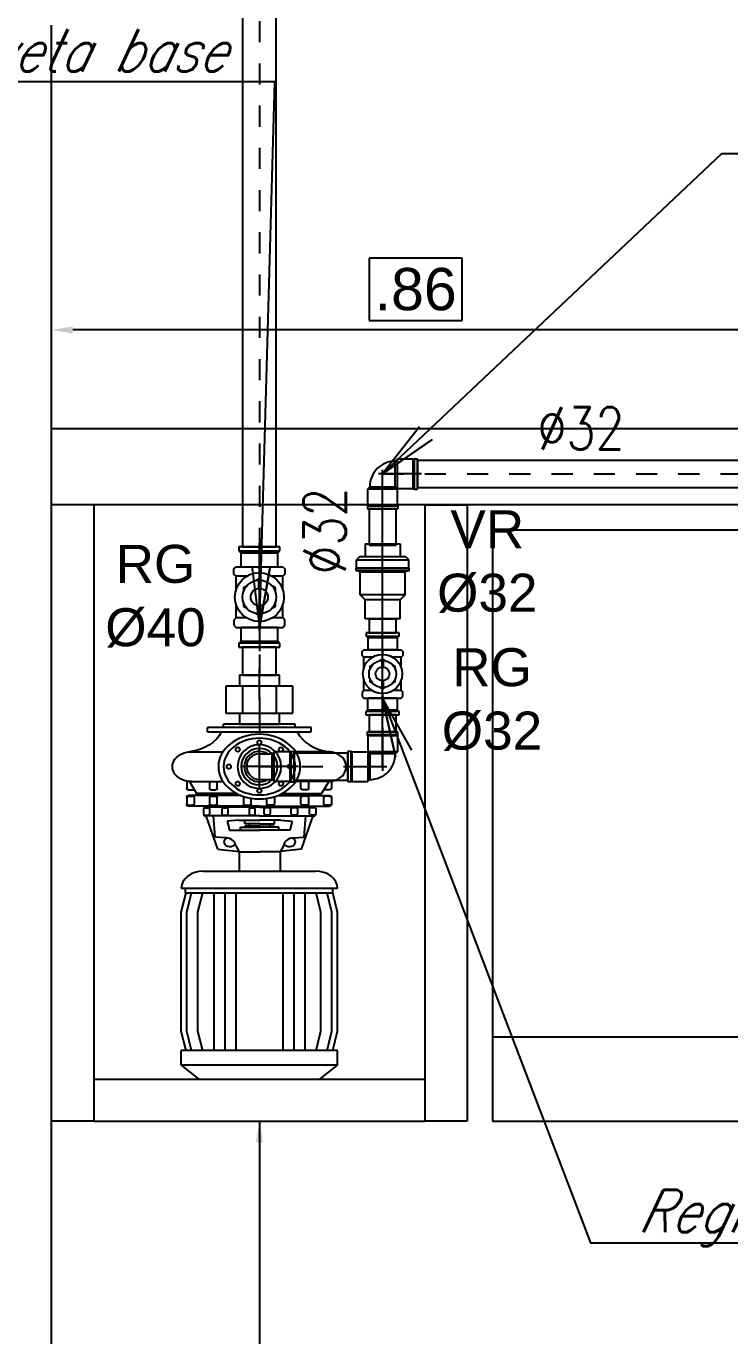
# Model space of a CAD drawing. Extents: x 41.9 to 126, y -21.3 to 38.1.
# Drawn here: x 46.64 to 49.97, y 17.85 to 24.05 of the extents above; entities that cross this region are included whole.
import ezdxf
from ezdxf.enums import TextEntityAlignment as Align

# ---------------------------------------------------------------- set-up
doc = ezdxf.new("R2010")
doc.units = 0
for name, pattern in [('(_DASHED_)', [0.3, 0.2, -0.1]), ('AGUA_FRIA', [1000, 1000, 0]), ('DASHDOT2', [0.5, 0.25, -0.125, 0, -0.125])]:
    doc.linetypes.add(name, pattern=pattern)
doc.layers.get('0').update_dxf_attribs({"linetype": 'CONTINUOUS'})
doc.layers.get('Defpoints').update_dxf_attribs({"linetype": 'CONTINUOUS'})
for name, color, linetype in [('17613-SIS-B-COB$0$Simbolos_int', 1, 'CONTINUOUS'), ('AIO_ARQUITETURA', 8, 'CONTINUOUS'), ('CONEXAO-PVC_SOLDAVEL_MARROM', 162, 'CONTINUOUS'), ('CONEXAO-REGISTROS_E_VÁLVULAS', 162, 'CONTINUOUS'), ('HID_TEXTO', 7, 'CONTINUOUS'), ('IND_DIAMETRO', 7, 'CONTINUOUS'), ('IND_FLUXO', 3, 'CONTINUOUS'), ('IND_LEGENDA_DESC_LIN', 1, 'CONTINUOUS'), ('IND_LEGENDA_DESC_TXT', 7, 'CONTINUOUS'), ('LINHA_CENTRAL', 5, 'CONTINUOUS'), ('LINHA_EIXO', 8, 'DASHDOT2'), ('LISTAGEM_TEXTO', 7, 'CONTINUOUS'), ('TRACADO_INTERNO_CNX', 7, 'CONTINUOUS'), ('TUBO-PVC_SOLDAVEL_MARROM', 162, 'CONTINUOUS'), ('US_dimension', 7, 'CONTINUOUS')]:
    doc.layers.add(name, color=color, linetype=linetype)
doc.styles.add('ARIAL', font='arial.ttf')
doc.styles.add('romans', font='romans.shx')
doc.dimstyles.new('1_25 A.F', dxfattribs={"dimscale": 0, "dimtxt": 0.2, "dimasz": 0.1, "dimexe": 0.05, "dimexo": 0.05, "dimgap": -0.045, "dimtad": 1, "dimlfac": 0.25, "dimzin": 5, "dimdsep": 46, "dimtxsty": 'ARIAL', "dimcen": 0, "dimclrd": 256, "dimclre": 256, "dimclrt": 256, "dimadec": 0, "dimazin": 0, "dimtfac": 1, "dimtmove": 2, "dimatfit": 3, "dimfxl": 0.08, "dimtolj": 1, "dimtzin": 1, "dimlwd": -1, "dimlwe": -1, "dimarcsym": 0})

# ---------------------------------------------------------------- blocks, each defined once
blk = doc.blocks.new('Planta Baixa - R00')
at = {"layer": 'AIO_ARQUITETURA'}
for p, q in [((0.15, 0.15), (0.15, 8.41)), ((4.57, 7.9324), (0.15, 7.9324)), ((4.57, 7.8424), (0.15, 7.8424)), ((0.2, 7.8424), (0.2, 7.1124)), ((0.5916, 7.8424), (0.5916, 7.1124)), ((0.5916, 7.8424), (0.6416, 7.8424)), ((0.6416, 7.8424), (0.6416, 7.1124)), ((0.6416, 7.8424), (0.6416, 7.1124)), ((0.6716, 7.8124), (0.6716, 7.1124)), ((1.3516, 7.8124), (0.6716, 7.8124)), ((0.6716, 7.2124), (1.3516, 7.2124)), ((0.2, 7.1624), (0.5916, 7.1624)), ((0.2, 7.1124), (0.15, 7.1124)), ((0.2, 7.1124), (0.5916, 7.1124)), ((0.6416, 7.1124), (0.5916, 7.1124)), ((0.6716, 7.1124), (1.3516, 7.1124))]:
    blk.add_line(p, q, dxfattribs=at)
blk = doc.blocks.new('17613-SIS-B-COB$0$A$C34EF2FBE')
at = {"layer": 'AIO_ARQUITETURA'}
for p, q in [((-0.0275, 0.1254), (-0.0275, 0.067)), ((0.0267, 0.134), (0.0402, 0.134)), ((0.0275, 0.129), (0.0498, 0.1158)), ((0.0275, 0.1254), (0.0275, 0.067)), ((0.0428, 0.1307), (0.0428, 0.1199)), ((0.0533, 0.034), (0.0533, 0.1307)), ((0.0544, 0.1307), (0.0544, 0.1232)), ((0.0558, 0.134), (0.0704, 0.134)), ((0.0714, 0.1307), (0.0714, 0.1232)), ((0.073, 0), (0.073, 0.1307)), ((0.2249, -0.1441), (0.2249, 0.1441)), ((0.233, 0.1362), (0.2249, 0.1362)), ((0.2688, 0.1441), (0.233, 0.1352)), ((0.233, 0.1362), (0.233, -0.1352)), ((0.2688, 0.1339), (0.233, 0.125)), ((0.4881, 0.1441), (0.2688, 0.1441)), ((0.4881, 0.1339), (0.2688, 0.1339)), ((0.5238, 0.1352), (0.4881, 0.1441)), ((0.5238, 0.125), (0.4881, 0.1339)), ((0.5238, -0.1441), (0.5238, 0.1441)), ((0.5506, 0.1441), (0.5238, 0.1441)), ((0.5506, 0.1441), (0.5765, 0.1114)), ((0.5506, -0.1441), (0.5506, 0.1441)), ((0.0498, 0.0416), (0.0498, 0.1158)), ((0.0688, 0.1199), (0.057, 0.1199)), ((0.0748, -0.0011), (0.0748, 0.1002)), ((0.0758, 0.1002), (0.0758, 0.0941)), ((0.0769, 0.1028), (0.0886, 0.1028)), ((0.0893, 0.1002), (0.0893, 0.0941)), ((0.0907, -0.0011), (0.0907, 0.1002)), ((0.152, 0.0763), (0.0907, 0.0983)), ((0.1926, 0.1032), (0.1926, -0.1032)), ((0.2688, 0.1134), (0.233, 0.1045)), ((0.4881, 0.1134), (0.2688, 0.1134)), ((0.5238, 0.1045), (0.4881, 0.1134)), ((0.5765, 0.1114), (0.5765, -0.1114)), ((-0.0724, -0.0956), (-0.0724, 0.0956)), ((-0.0642, 0.0956), (-0.0724, 0.0956)), ((-0.0642, 0.0956), (-0.0642, -0.0956)), ((0.0402, 0.0778), (0.0275, 0.0778)), ((0.0285, 0.0919), (0.0402, 0.0919)), ((0.0428, 0.0886), (0.0428, 0.081)), ((0.0544, 0.0886), (0.0544, 0.081)), ((0.0688, 0.0778), (0.0561, 0.0778)), ((0.057, 0.0919), (0.0688, 0.0919)), ((0.0714, 0.0886), (0.0714, 0.081)), ((0.0873, 0.0915), (0.0779, 0.0915)), ((0.1299, 0.0814), (0.0907, 0.0846)), ((0.1314, 0.0613), (0.1299, 0.0814)), ((0.152, 0.0763), (0.1564, 0.0374)), ((0.233, 0.084), (0.5238, 0.084)), ((-0.0781, -0.0663), (-0.0781, 0.0663)), ((-0.0724, 0.0663), (-0.0781, 0.0663)), ((0.0758, 0.0664), (0.0758, 0.0604)), ((0.0873, 0.0578), (0.0771, 0.0578)), ((0.0779, 0.0691), (0.0873, 0.0691)), ((0.0893, 0.0664), (0.0893, 0.0604)), ((0.0985, 0.0385), (0.1007, 0.0592)), ((0.1007, 0.0592), (0.1173, 0.0549)), ((0.1173, 0.0549), (0.1173, -0.0011)), ((0.233, 0.0636), (0.5238, 0.0636)), ((0.057, 0.029), (0.0688, 0.029)), ((0.0714, 0.0258), (0.0714, 0.0182)), ((0.073, 0.0278), (0.073, -0.0278)), ((0.0985, 0.0385), (0.0985, -0.0011)), ((0.1056, 0.0267), (0.0985, 0.0267)), ((0.1056, -0.0011), (0.1056, 0.0267)), ((0.1101, 0.0267), (0.1117, 0.0267)), ((0.1101, -0.0011), (0.1101, 0.0267)), ((0.1117, 0.0347), (0.1117, -0.0011)), ((0.1173, 0.0347), (0.1117, 0.0347)), ((0.146, 0.0435), (0.1572, 0.037)), ((0.1572, 0.037), (0.1572, -0.0011)), ((0.1572, 0.037), (0.1926, 0.037)), ((0.1926, 0.0413), (0.1926, -0.0413)), ((0.233, 0.0431), (0.5238, 0.0431)), ((0.0688, 0.0149), (0.0584, 0.0149)), ((0.073, 0.0011), (0.073, -0.1296)), ((0.0748, 0), (0.0748, -0.1013)), ((0.0758, 0.0162), (0.0758, 0.0102)), ((0.0873, 0.0075), (0.0771, 0.0075)), ((0.0779, 0.0188), (0.0873, 0.0188)), ((0.0893, 0.0162), (0.0893, 0.0102)), ((0.0907, 0), (0.0907, -0.1013)), ((0.0985, -0.0396), (0.0985, 0)), ((0.1101, 0.0185), (0.1056, 0.0185)), ((0.1056, 0), (0.1056, -0.0278)), ((0.1101, 0), (0.1101, -0.0278)), ((0.1117, -0.0359), (0.1117, 0)), ((0.1173, -0.056), (0.1173, 0)), ((0.1572, -0.0381), (0.1572, 0)), ((0.0688, -0.0138), (0.0586, -0.0138)), ((0.0714, -0.0246), (0.0714, -0.0171)), ((0.0758, -0.0173), (0.0758, -0.0113)), ((0.0873, -0.0087), (0.0771, -0.0087)), ((0.0779, -0.0199), (0.0873, -0.0199)), ((0.0893, -0.0173), (0.0893, -0.0113)), ((0.1101, -0.0197), (0.1056, -0.0197)), ((0.0498, -0.0416), (0.0498, -0.1146)), ((0.0533, -0.034), (0.0533, -0.1296)), ((0.057, -0.0279), (0.0688, -0.0279)), ((0.1056, -0.0278), (0.0985, -0.0278)), ((0.0985, -0.0396), (0.1007, -0.0603)), ((0.1101, -0.0278), (0.1117, -0.0278)), ((0.1173, -0.0359), (0.1117, -0.0359)), ((0.146, -0.0447), (0.1572, -0.0381)), ((0.152, -0.0774), (0.1564, -0.0386)), ((0.1572, -0.0381), (0.1926, -0.0381)), ((0.233, -0.0431), (0.5238, -0.0431)), ((-0.0724, -0.0663), (-0.0781, -0.0663)), ((-0.0275, -0.1254), (-0.0275, -0.067)), ((0.0275, -0.1254), (0.0275, -0.067)), ((0.0758, -0.0676), (0.0758, -0.0615)), ((0.0873, -0.0589), (0.0771, -0.0589)), ((0.0779, -0.0702), (0.0873, -0.0702)), ((0.0893, -0.0676), (0.0893, -0.0615)), ((0.1007, -0.0603), (0.1173, -0.056)), ((0.1314, -0.0625), (0.1299, -0.0825)), ((0.233, -0.0636), (0.5238, -0.0636)), ((-0.0642, -0.0956), (-0.0724, -0.0956)), ((0.0402, -0.0766), (0.0275, -0.0766)), ((0.0285, -0.0907), (0.0402, -0.0907)), ((0.0428, -0.0874), (0.0428, -0.0799)), ((0.0544, -0.0874), (0.0544, -0.0799)), ((0.0688, -0.0766), (0.0561, -0.0766)), ((0.057, -0.0907), (0.0688, -0.0907)), ((0.0714, -0.0874), (0.0714, -0.0799)), ((0.0758, -0.1013), (0.0758, -0.0953)), ((0.0873, -0.0926), (0.0779, -0.0926)), ((0.0893, -0.1013), (0.0893, -0.0953)), ((0.152, -0.0774), (0.0907, -0.0995)), ((0.1299, -0.0825), (0.0907, -0.0857)), ((0.233, -0.084), (0.5238, -0.084)), ((0.0275, -0.1279), (0.0498, -0.1146)), ((0.0428, -0.1296), (0.0428, -0.1188)), ((0.0688, -0.1188), (0.057, -0.1188)), ((0.0769, -0.1039), (0.0886, -0.1039)), ((0.2688, -0.1134), (0.233, -0.1045)), ((0.4881, -0.1134), (0.2688, -0.1134)), ((0.5238, -0.1045), (0.4881, -0.1134)), ((0.5765, -0.1114), (0.5506, -0.1441)), ((0.0269, -0.1329), (0.0402, -0.1329)), ((0.0544, -0.1296), (0.0544, -0.1221)), ((0.0558, -0.1329), (0.0704, -0.1329)), ((0.0714, -0.1296), (0.0714, -0.1221)), ((0.233, -0.1352), (0.2249, -0.1352)), ((0.2688, -0.1339), (0.233, -0.125)), ((0.2688, -0.1441), (0.233, -0.1352)), ((0.4881, -0.1339), (0.2688, -0.1339)), ((0.4881, -0.1441), (0.2688, -0.1441)), ((0.5238, -0.125), (0.4881, -0.1339)), ((0.5238, -0.1352), (0.4881, -0.1441)), ((0.5506, -0.1441), (0.5238, -0.1441))]:
    blk.add_line(p, q, dxfattribs=at)
for radius in [0.0402, 0.0336]:
    blk.add_circle((0, 0), radius, dxfattribs=at)
for centre, major_axis, start_param, end_param in [((0, 0.1254), (0, 0.0349), 4.712389, 7.853982), ((-0.0859, 0.1388), (0, -0.0745), 0.377182, 1.438468), ((0.0402, 0.1307), (0, -0.00328), 1.570796, 3.141593), ((0.0558, 0.1307), (0, -0.00328), 3.141593, 4.712389), ((0.057, 0.1307), (0, -0.00328), 3.141593, 4.712389), ((0.057, 0.1232), (0, -0.00328), -1.570796, 0), ((0.0688, 0.1307), (0, -0.00328), 1.570796, 3.141593), ((0.0688, 0.1232), (0, -0.00328), 0, 1.570796), ((0.0704, 0.1307), (0, -0.00328), 1.570796, 3.141593), ((0.0402, 0.0886), (0, -0.00328), 1.570796, 3.141593), ((0.0402, 0.081), (0, -0.00328), 0, 1.570796), ((0.057, 0.0886), (0, -0.00328), 3.141593, 4.712389), ((0.057, 0.081), (0, -0.00328), -1.570796, 0), ((0.0688, 0.0886), (0, -0.00328), 1.570796, 3.141593), ((0.0688, 0.081), (0, -0.00328), 0, 1.570796), ((0.057, 0.0258), (0, 0.00328), 0, 0.724852), ((0.0688, 0.0258), (0, -0.00328), 1.570796, 3.141593), ((0.0688, 0.0182), (0, -0.00328), 0, 1.570796), ((0.0688, -0.0171), (0, -0.00328), 1.570796, 3.141593), ((0.057, -0.0246), (0, 0.00328), 2.549442, 3.141593), ((0.0688, -0.0246), (0, -0.00328), 0, 1.570796), ((0.0402, -0.0799), (0, 0.00328), 4.712389, 6.283185), ((0.0402, -0.0874), (0, -0.00328), 0, 1.570796), ((0.057, -0.0799), (0, -0.00328), 3.141593, 4.712389), ((0.057, -0.0874), (0, -0.00328), -1.570796, 0), ((0.0688, -0.0799), (0, 0.00328), 4.712389, 6.283185), ((0.0688, -0.0874), (0, -0.00328), 0, 1.570796), ((0.057, -0.1221), (0, -0.00328), 3.141593, 4.712389), ((0.0688, -0.1221), (0, -0.00328), 1.570796, 3.141593), ((0.0402, -0.1296), (0, -0.00328), 0, 1.570796), ((0.0558, -0.1296), (0, -0.00328), -1.570796, 0), ((0.057, -0.1296), (0, -0.00328), -1.570796, 0), ((0.0688, -0.1296), (0, -0.00328), 0, 1.570796), ((0.0704, -0.1296), (0, -0.00328), 0, 1.570796)]:
    blk.add_ellipse(centre, major_axis=major_axis, ratio=0.789915, start_param=start_param, end_param=end_param, dxfattribs=at)
at = {"layer": 'AIO_ARQUITETURA', "extrusion": (0, 0, -1)}
for centre, major_axis, start_param, end_param in [((0.2249, 0.1032), (0, 0.0409), -1.570796, 0), ((0.0769, 0.1002), (0, -0.00262), 1.570796, 3.141593), ((0.0779, 0.1002), (0, -0.00262), 1.570796, 3.141593), ((0.0873, 0.1002), (0, -0.00262), 3.141593, 4.712389), ((0.0886, 0.1002), (0, -0.00262), 3.141593, 4.712389), ((0.0779, 0.0941), (0, -0.00262), 0, 1.570796), ((0.0873, 0.0941), (0, 0.00262), 1.570796, 3.141593), ((0.0779, 0.0664), (0, 0.00262), -1.570796, 0), ((0.0779, 0.0604), (0, -0.00262), 0, 1.570796), ((0.0873, 0.0664), (0, -0.00262), 3.141593, 4.712389), ((0.0873, 0.0604), (0, 0.00262), 1.570796, 3.141593), ((0.1469, 0.0632), (0, -0.0197), 0.059756, 1.477926), ((0.139, 0.0544), (0, 0.0109), -1.042736, 2.737971), ((0.0779, 0.0162), (0, 0.00262), -1.570796, 0), ((0.0779, 0.0102), (0, -0.00262), 0, 1.570796), ((0.0873, 0.0162), (0, 0.00262), 0, 1.570796), ((0.0873, 0.0102), (0, 0.00262), 1.570796, 3.141593), ((0.0779, -0.0113), (0, 0.00262), -1.570796, 0), ((0.0779, -0.0173), (0, -0.00262), 0, 1.570796), ((0.0873, -0.0113), (0, -0.00262), 3.141593, 4.712389), ((0.0873, -0.0173), (0, -0.00262), 4.712389, 6.283185), ((0.1469, -0.0643), (0, -0.0197), 1.663667, 3.081837), ((0.139, -0.0555), (0, -0.0109), 3.545214, 7.325921), ((-0.0859, -0.1388), (0, 0.0745), 0.377182, 1.438468), ((0.0779, -0.0615), (0, 0.00262), -1.570796, 0), ((0.0779, -0.0676), (0, -0.00262), 0, 1.570796), ((0.0873, -0.0615), (0, -0.00262), 3.141593, 4.712389), ((0.0873, -0.0676), (0, 0.00262), 1.570796, 3.141593), ((0.0779, -0.0953), (0, 0.00262), -1.570796, 0), ((0.0873, -0.0953), (0, -0.00262), 3.141593, 4.712389), ((0.0769, -0.1013), (0, -0.00262), 0, 1.570796), ((0.0779, -0.1013), (0, -0.00262), 0, 1.570796), ((0.0873, -0.1013), (0, 0.00262), 1.570796, 3.141593), ((0.0886, -0.1013), (0, 0.00262), 1.570796, 3.141593), ((0.2249, -0.1032), (0, -0.0409), 0, 1.570796), ((0, -0.1254), (0, -0.0349), 4.712389, 7.853982)]:
    blk.add_ellipse(centre, major_axis=major_axis, ratio=0.789915, start_param=start_param, end_param=end_param, dxfattribs=at)
at = {"layer": 'AIO_ARQUITETURA'}
for centre, major_axis in [((0, 0), (0, 0.0755)), ((0, 0), (0, 0.0661)), ((0, 0.0564), (0, 0.00444)), ((-0.0315, 0.0399), (0, 0.00444)), ((0.0315, 0.0399), (0, 0.00444)), ((-0.0445, 0), (0, 0.00444)), ((0.0445, 0), (0, 0.00444)), ((-0.0315, -0.0399), (0, 0.00444)), ((0.0315, -0.0399), (0, 0.00444)), ((0, -0.0564), (0, 0.00444))]:
    blk.add_ellipse(centre, major_axis=major_axis, ratio=0.789915, dxfattribs=at)
blk = doc.blocks.new('Valvula retenção')
at = {"layer": 'CONEXAO-PVC_SOLDAVEL_MARROM', "color": 7}
for p, q in [((-0.033, 0.0891), (-0.033, 0.0529)), ((0.033, 0.0891), (-0.033, 0.0891)), ((-0.033, 0.0891), (-0.033, 0.0529)), ((0.033, 0.0891), (-0.033, 0.0891)), ((0.033, 0.0891), (0.033, 0.0529)), ((0.033, 0.0891), (0.033, 0.0529)), ((-0.033, 0.0529), (-0.0425, 0.0433)), ((-0.033, 0.0529), (-0.0425, 0.0433)), ((0.033, 0.0529), (-0.033, 0.0529)), ((0.033, 0.0529), (-0.033, 0.0529)), ((0.0425, 0.0433), (0.033, 0.0529)), ((0.0425, 0.0433), (0.033, 0.0529)), ((0.0425, 0.0433), (-0.0425, 0.0433)), ((-0.0425, 0.0433), (-0.0425, 0)), ((0.0425, 0.0433), (-0.0425, 0.0433)), ((-0.0425, 0.0433), (-0.0425, 0)), ((0.0425, 0.0433), (0.0425, 0)), ((0.0425, 0.0433), (0.0425, 0)), ((-0.0425, 0), (-0.0499, -0.002)), ((-0.0425, 0), (0.0425, 0)), ((-0.0425, 0), (0.0425, 0)), ((0.0499, -0.002), (0.0425, 0)), ((0.0499, -0.002), (0.0425, 0)), ((-0.0425, 0), (-0.0499, -0.002)), ((-0.0499, -0.002), (0.0499, -0.002)), ((-0.0499, -0.002), (-0.0499, -0.0068)), ((-0.0499, -0.002), (0.0499, -0.002)), ((-0.0499, -0.002), (-0.0499, -0.0068)), ((-0.0499, -0.0068), (0.0499, -0.0068)), ((-0.0493, -0.0074), (-0.0499, -0.0068)), ((-0.0499, -0.0068), (0.0499, -0.0068)), ((-0.0493, -0.0074), (-0.0499, -0.0068)), ((-0.0493, -0.0074), (0.0493, -0.0074)), ((-0.0493, -0.0074), (-0.0493, -0.0224)), ((-0.0493, -0.0074), (0.0493, -0.0074)), ((-0.0493, -0.0074), (-0.0493, -0.0224)), ((-0.0493, -0.0224), (0.0493, -0.0224)), ((-0.043, -0.0286), (-0.0493, -0.0224)), ((-0.0493, -0.0224), (0.0493, -0.0224)), ((-0.043, -0.0286), (-0.0493, -0.0224)), ((0.0493, -0.0224), (0.043, -0.0286)), ((0.0493, -0.0224), (0.043, -0.0286)), ((0.0499, -0.0068), (0.0493, -0.0074)), ((0.0499, -0.0068), (0.0493, -0.0074)), ((0.0493, -0.0074), (0.0493, -0.0224)), ((0.0493, -0.0074), (0.0493, -0.0224)), ((0.0499, -0.002), (0.0499, -0.0068)), ((0.0499, -0.002), (0.0499, -0.0068)), ((-0.043, -0.0286), (0.043, -0.0286)), ((-0.043, -0.0286), (0.043, -0.0286)), ((-0.0329, -0.0526), (-0.0329, -0.0286)), ((-0.0329, -0.0526), (-0.0329, -0.0286)), ((0.0329, -0.0526), (0.0329, -0.0286)), ((0.0329, -0.0526), (0.0329, -0.0286)), ((-0.0329, -0.0526), (0.0329, -0.0526)), ((-0.0329, -0.0526), (0.0329, -0.0526))]:
    blk.add_line(p, q, dxfattribs=at)
blk = doc.blocks.new('*U11', base_point=(19.0621, 3.8004))
for p, q in [((19.0647, 3.8305), (19.0621, 3.8279)), ((19.0708, 3.8305), (19.0647, 3.8305)), ((19.0734, 3.8279), (19.0708, 3.8305)), ((19.1227, 3.8279), (19.1253, 3.8305)), ((19.1253, 3.8305), (19.1313, 3.8305)), ((19.1313, 3.8305), (19.1339, 3.8279)), ((19.0621, 3.8279), (19.0621, 3.7728)), ((19.0734, 3.8279), (19.089, 3.8279)), ((19.1071, 3.8279), (19.1227, 3.8279)), ((19.1339, 3.8279), (19.1339, 3.7728)), ((19.1339, 3.803), (19.1313, 3.8004)), ((19.0621, 3.7728), (19.0647, 3.7702)), ((19.0647, 3.7702), (19.0708, 3.7702)), ((19.0708, 3.7702), (19.0734, 3.7728)), ((19.0734, 3.7728), (19.089, 3.7728)), ((19.1071, 3.7728), (19.1227, 3.7728)), ((19.1253, 3.7702), (19.1227, 3.7728)), ((19.1313, 3.7702), (19.1253, 3.7702)), ((19.1339, 3.7728), (19.1313, 3.7702))]:
    blk.add_line(p, q)
for points in [[(19.0916, 3.8193), (19.0871, 3.8193), (19.0849, 3.8154)], [(19.1112, 3.8154), (19.109, 3.8193), (19.1045, 3.8193)], [(19.0784, 3.8042), (19.0762, 3.8004), (19.0784, 3.7965)], [(19.1177, 3.7965), (19.1199, 3.8004), (19.1177, 3.8042)], [(19.0849, 3.7853), (19.0871, 3.7814), (19.0916, 3.7814)], [(19.1045, 3.7814), (19.109, 3.7814), (19.1112, 3.7853)]]:
    blk.add_lwpolyline(points)
for radius in [0.029, 0.02, 0.0102]:
    blk.add_circle((19.098, 3.8004), radius)
at = {"layer": 'LINHA_CENTRAL'}
blk.add_line((19.0581, 3.8004), (19.1379, 3.8004), dxfattribs=at)
at = {"layer": 'TRACADO_INTERNO_CNX'}
for p, q in [((19.0734, 3.8156), (19.0734, 3.8279)), ((19.1227, 3.8156), (19.1227, 3.8279)), ((19.0621, 3.803), (19.0647, 3.8004)), ((19.0647, 3.8004), (19.0621, 3.7977)), ((19.069, 3.8004), (19.0647, 3.8004)), ((19.0647, 3.8004), (19.069, 3.8004)), ((19.0879, 3.8015), (19.078, 3.8015)), ((19.0879, 3.7992), (19.078, 3.7992)), ((19.118, 3.8015), (19.1082, 3.8015)), ((19.118, 3.7992), (19.1082, 3.7992)), ((19.1313, 3.8004), (19.127, 3.8004)), ((19.127, 3.8004), (19.1313, 3.8004)), ((19.1313, 3.8004), (19.1339, 3.7977)), ((19.0734, 3.7728), (19.0734, 3.7851)), ((19.1227, 3.7728), (19.1227, 3.7851))]:
    blk.add_line(p, q, dxfattribs=at)
blk = doc.blocks.new('*U12', base_point=(19.2652, 4.0221))
for p, q in [((19.2659, 4.044), (19.2652, 4.0433)), ((19.2652, 4.0433), (19.2652, 4.0008)), ((19.2818, 4.044), (19.2659, 4.044)), ((19.2839, 4.0463), (19.2818, 4.044)), ((19.2886, 4.0463), (19.2839, 4.0463)), ((19.2886, 3.9978), (19.2886, 4.0463)), ((19.2652, 4.0008), (19.2659, 4.0001)), ((19.2659, 4.0001), (19.2818, 4.0001)), ((19.2818, 4.0001), (19.2839, 3.9978)), ((19.2839, 3.9978), (19.2886, 3.9978))]:
    blk.add_line(p, q)
at = {"layer": 'LINHA_CENTRAL'}
blk.add_line((19.2606, 4.0221), (19.2932, 4.0221), dxfattribs=at)
at = {"layer": 'TRACADO_INTERNO_CNX'}
for p, q in [((19.2818, 4.044), (19.2818, 4.0001)), ((19.2839, 4.0463), (19.2839, 3.9978))]:
    blk.add_line(p, q, dxfattribs=at)
blk = doc.blocks.new('*U13', base_point=(19.2774, 4.0671))
for p, q in [((19.2781, 4.0891), (19.2774, 4.0884)), ((19.2774, 4.0884), (19.2774, 4.0459)), ((19.294, 4.0891), (19.2781, 4.0891)), ((19.2961, 4.0914), (19.294, 4.0891)), ((19.3008, 4.0914), (19.2961, 4.0914)), ((19.3008, 4.0429), (19.3008, 4.0914)), ((19.2774, 4.0459), (19.2781, 4.0452)), ((19.2781, 4.0452), (19.294, 4.0452)), ((19.294, 4.0452), (19.2961, 4.0429)), ((19.2961, 4.0429), (19.3008, 4.0429))]:
    blk.add_line(p, q)
at = {"layer": 'LINHA_CENTRAL'}
blk.add_line((19.2728, 4.0671), (19.3054, 4.0671), dxfattribs=at)
at = {"layer": 'TRACADO_INTERNO_CNX'}
for p, q in [((19.294, 4.0891), (19.294, 4.0452)), ((19.2961, 4.0914), (19.2961, 4.0429))]:
    blk.add_line(p, q, dxfattribs=at)
blk = doc.blocks.new('*U17', base_point=(19.1925, 4.0517))
for p, q in [((19.2076, 4.0668), (19.21, 4.0692)), ((19.2289, 4.0692), (19.21, 4.0692)), ((19.2289, 4.0692), (19.2301, 4.0697)), ((19.2301, 4.0697), (19.2337, 4.0697)), ((19.2337, 4.0338), (19.2337, 4.0697)), ((19.1774, 4.0366), (19.175, 4.0342)), ((19.175, 4.0153), (19.175, 4.0342)), ((19.21, 4.0153), (19.21, 4.0342)), ((19.2289, 4.0342), (19.21, 4.0342)), ((19.2289, 4.0342), (19.2301, 4.0338)), ((19.2301, 4.0338), (19.2337, 4.0338)), ((19.175, 4.0153), (19.1745, 4.0141)), ((19.1745, 4.0141), (19.1745, 4.0105)), ((19.1745, 4.0105), (19.2105, 4.0105)), ((19.21, 4.0153), (19.2105, 4.0141)), ((19.2105, 4.0141), (19.2105, 4.0105))]:
    blk.add_line(p, q)
blk.add_arc((19.2074, 4.0369), 0.03, 89.5376, 180.4624)
at = {"layer": 'LINHA_CENTRAL'}
for p, q in [((19.2387, 4.0517), (19.1875, 4.0517)), ((19.1925, 4.0055), (19.1925, 4.0567))]:
    blk.add_line(p, q, dxfattribs=at)
at = {"layer": 'TRACADO_INTERNO_CNX'}
for p, q in [((19.2076, 4.0366), (19.2076, 4.0668)), ((19.21, 4.0342), (19.21, 4.0692)), ((19.2289, 4.0342), (19.2289, 4.0692)), ((19.2301, 4.0338), (19.2301, 4.0697)), ((19.175, 4.0342), (19.21, 4.0342)), ((19.1774, 4.0366), (19.2076, 4.0366)), ((19.2076, 4.0366), (19.21, 4.0342)), ((19.2076, 4.0366), (19.21, 4.0342)), ((19.1745, 4.0141), (19.2105, 4.0141)), ((19.175, 4.0153), (19.21, 4.0153))]:
    blk.add_line(p, q, dxfattribs=at)
blk = doc.blocks.new('*U18', base_point=(19.3565, 4.0935))
for p, q in [((19.3716, 4.1086), (19.374, 4.111)), ((19.3929, 4.111), (19.374, 4.111)), ((19.3929, 4.111), (19.3941, 4.1115)), ((19.3941, 4.1115), (19.3977, 4.1115)), ((19.3977, 4.0756), (19.3977, 4.1115)), ((19.3716, 4.0784), (19.374, 4.076)), ((19.3716, 4.0784), (19.374, 4.076)), ((19.3929, 4.076), (19.374, 4.076)), ((19.3929, 4.076), (19.3941, 4.0756)), ((19.3941, 4.0756), (19.3977, 4.0756))]:
    blk.add_line(p, q)
for radius, start, end in [(0.018, 57.2879, 302.7121), (0.0151, 90, 270)]:
    blk.add_arc((19.3565, 4.0935), radius, start, end)
at = {"layer": 'LINHA_CENTRAL'}
for p, q in [((19.3565, 4.0679), (19.3565, 4.1191)), ((19.4027, 4.0935), (19.3346, 4.0935))]:
    blk.add_line(p, q, dxfattribs=at)
at = {"layer": 'TRACADO_INTERNO_CNX'}
for p, q in [((19.3565, 4.1086), (19.3716, 4.1086)), ((19.3716, 4.0784), (19.3716, 4.1086)), ((19.374, 4.076), (19.374, 4.111)), ((19.3929, 4.076), (19.3929, 4.111)), ((19.3941, 4.0756), (19.3941, 4.1115)), ((19.3565, 4.0784), (19.3716, 4.0784))]:
    blk.add_line(p, q, dxfattribs=at)
blk = doc.blocks.new('*U19', base_point=(19.3565, 4.0935))
for p, q in [((19.3585, 4.1176), (19.3565, 4.1155)), ((19.3565, 4.1155), (19.3565, 4.0715)), ((19.3634, 4.1176), (19.3585, 4.1176)), ((19.3655, 4.1155), (19.3634, 4.1176)), ((19.3655, 4.1155), (19.378, 4.1155)), ((19.3924, 4.1155), (19.4049, 4.1155)), ((19.4049, 4.1155), (19.407, 4.1176)), ((19.407, 4.1176), (19.4118, 4.1176)), ((19.4118, 4.1176), (19.4139, 4.1155)), ((19.4139, 4.1155), (19.4139, 4.0715)), ((19.3565, 4.0715), (19.3585, 4.0694)), ((19.3585, 4.0694), (19.3634, 4.0694)), ((19.3634, 4.0694), (19.3655, 4.0715)), ((19.3655, 4.0715), (19.378, 4.0715)), ((19.3924, 4.0715), (19.4049, 4.0715)), ((19.407, 4.0694), (19.4049, 4.0715)), ((19.4118, 4.0694), (19.407, 4.0694)), ((19.4139, 4.0715), (19.4118, 4.0694))]:
    blk.add_line(p, q)
for points in [[(19.38, 4.1087), (19.3764, 4.1087), (19.3746, 4.1056)], [(19.3957, 4.1056), (19.3939, 4.1087), (19.3904, 4.1087)], [(19.3695, 4.0966), (19.3677, 4.0935), (19.3695, 4.0904)], [(19.4009, 4.0904), (19.4027, 4.0935), (19.4009, 4.0966)], [(19.3746, 4.0815), (19.3764, 4.0784), (19.38, 4.0784)], [(19.3904, 4.0784), (19.3939, 4.0784), (19.3957, 4.0815)]]:
    blk.add_lwpolyline(points)
for radius in [0.0232, 0.016, 0.0082]:
    blk.add_circle((19.3852, 4.0935), radius)
at = {"layer": 'LINHA_CENTRAL'}
blk.add_line((19.3533, 4.0935), (19.4171, 4.0935), dxfattribs=at)
at = {"layer": 'TRACADO_INTERNO_CNX'}
for p, q in [((19.3655, 4.1057), (19.3655, 4.1155)), ((19.4049, 4.1057), (19.4049, 4.1155)), ((19.3565, 4.0956), (19.3585, 4.0935)), ((19.3585, 4.0935), (19.3565, 4.0914)), ((19.3585, 4.0935), (19.362, 4.0935)), ((19.362, 4.0935), (19.3585, 4.0935)), ((19.377, 4.0945), (19.3692, 4.0945)), ((19.4012, 4.0945), (19.3933, 4.0945)), ((19.4084, 4.0935), (19.4118, 4.0935)), ((19.4118, 4.0935), (19.4084, 4.0935)), ((19.4139, 4.0956), (19.4118, 4.0935)), ((19.4118, 4.0935), (19.4139, 4.0914)), ((19.3655, 4.0715), (19.3655, 4.0813)), ((19.377, 4.0926), (19.3692, 4.0926)), ((19.4012, 4.0926), (19.3933, 4.0926)), ((19.4049, 4.0715), (19.4049, 4.0813))]:
    blk.add_line(p, q, dxfattribs=at)
blk = doc.blocks.new('*U20', base_point=(19.3528, 4.1512))
for p, q in [((19.3687, 4.1708), (19.3669, 4.1689)), ((19.3726, 4.1708), (19.3687, 4.1708)), ((19.3726, 4.1316), (19.3726, 4.1708)), ((19.3534, 4.1689), (19.3528, 4.1683)), ((19.3528, 4.1683), (19.3528, 4.1341)), ((19.3669, 4.1689), (19.3534, 4.1689)), ((19.3528, 4.1341), (19.3534, 4.1335)), ((19.3534, 4.1335), (19.3669, 4.1335)), ((19.3669, 4.1335), (19.3687, 4.1316)), ((19.3687, 4.1316), (19.3726, 4.1316))]:
    blk.add_line(p, q)
at = {"layer": 'LINHA_CENTRAL'}
blk.add_line((19.3502, 4.1512), (19.3766, 4.1512), dxfattribs=at)
at = {"layer": 'TRACADO_INTERNO_CNX'}
for p, q in [((19.3687, 4.1708), (19.3687, 4.1316)), ((19.3669, 4.1689), (19.3669, 4.1335))]:
    blk.add_line(p, q, dxfattribs=at)
blk = doc.blocks.new('*U21', base_point=(19.5231, 4.3175))
for p, q in [((19.5237, 4.3351), (19.5231, 4.3346)), ((19.5231, 4.3346), (19.5231, 4.3004)), ((19.5373, 4.3351), (19.5237, 4.3351)), ((19.539, 4.3371), (19.5373, 4.3351)), ((19.543, 4.3371), (19.539, 4.3371)), ((19.543, 4.2979), (19.543, 4.3371)), ((19.5231, 4.3004), (19.5237, 4.2998)), ((19.5237, 4.2998), (19.5373, 4.2998)), ((19.5373, 4.2998), (19.539, 4.2979)), ((19.539, 4.2979), (19.543, 4.2979))]:
    blk.add_line(p, q)
at = {"layer": 'LINHA_CENTRAL'}
blk.add_line((19.5206, 4.3175), (19.547, 4.3175), dxfattribs=at)
at = {"layer": 'TRACADO_INTERNO_CNX'}
for p, q in [((19.5373, 4.3351), (19.5373, 4.2998)), ((19.539, 4.3371), (19.539, 4.2979))]:
    blk.add_line(p, q, dxfattribs=at)
blk = doc.blocks.new('*U22', base_point=(19.2578, 4.0987))
for p, q in [((19.2729, 4.1138), (19.2753, 4.1162)), ((19.2942, 4.1162), (19.2753, 4.1162)), ((19.2942, 4.1162), (19.2954, 4.1166)), ((19.2954, 4.1166), (19.299, 4.1166)), ((19.299, 4.0807), (19.299, 4.1166)), ((19.2427, 4.0836), (19.2403, 4.0812)), ((19.2403, 4.0622), (19.2403, 4.0812)), ((19.2753, 4.0622), (19.2753, 4.0812)), ((19.2942, 4.0812), (19.2753, 4.0812)), ((19.2942, 4.0812), (19.2954, 4.0807)), ((19.2954, 4.0807), (19.299, 4.0807)), ((19.2403, 4.0622), (19.2398, 4.0611)), ((19.2753, 4.0622), (19.2758, 4.0611)), ((19.2398, 4.0611), (19.2398, 4.0575)), ((19.2398, 4.0575), (19.2758, 4.0575)), ((19.2758, 4.0611), (19.2758, 4.0575))]:
    blk.add_line(p, q)
blk.add_arc((19.2727, 4.0838), 0.03, 89.5376, 180.4624)
at = {"layer": 'LINHA_CENTRAL'}
for p, q in [((19.304, 4.0987), (19.2528, 4.0987)), ((19.2578, 4.0525), (19.2578, 4.1037))]:
    blk.add_line(p, q, dxfattribs=at)
at = {"layer": 'TRACADO_INTERNO_CNX'}
for p, q in [((19.2729, 4.0836), (19.2729, 4.1138)), ((19.2753, 4.0812), (19.2753, 4.1162)), ((19.2942, 4.0812), (19.2942, 4.1162)), ((19.2954, 4.0807), (19.2954, 4.1166)), ((19.2403, 4.0812), (19.2753, 4.0812)), ((19.2427, 4.0836), (19.2729, 4.0836)), ((19.2729, 4.0836), (19.2753, 4.0812)), ((19.2729, 4.0836), (19.2753, 4.0812)), ((19.2403, 4.0622), (19.2753, 4.0622)), ((19.2398, 4.0611), (19.2758, 4.0611))]:
    blk.add_line(p, q, dxfattribs=at)
blk = doc.blocks.new('*U27', base_point=(19.39, 4.2826))
for p, q in [((19.435, 4.3221), (19.403, 4.3221)), ((19.39, 4.3063), (19.39, 4.2588)), ((19.403, 4.3063), (19.39, 4.3063)), ((19.448, 4.3063), (19.435, 4.3063)), ((19.448, 4.2588), (19.448, 4.3063)), ((19.39, 4.2588), (19.403, 4.2588)), ((19.435, 4.2588), (19.448, 4.2588)), ((19.403, 4.2431), (19.435, 4.2431))]:
    blk.add_line(p, q)
at = {"layer": 'LINHA_CENTRAL'}
for q in [(19.3824, 4.2826), (19.4555, 4.2826)]:
    blk.add_line((19.419, 4.2826), q, dxfattribs=at)
at = {"layer": 'TRACADO_INTERNO_CNX'}
for p, q in [((19.403, 4.3221), (19.403, 4.2431)), ((19.435, 4.2431), (19.435, 4.3221)), ((19.403, 4.3023), (19.435, 4.3023)), ((19.435, 4.2628), (19.403, 4.2628))]:
    blk.add_line(p, q, dxfattribs=at)
blk = doc.blocks.new('*D105')
at = {"layer": 'Defpoints', "color": 0, "transparency": 16777216}
for p in [(46.7594, 22.6082), (46.7594, 22.1409), (50.206, 21.9946)]:
    blk.add_point(p, dxfattribs=at)
at = {"layer": 'US_dimension', "transparency": 16777216}
for p, q in [((48.7028, 22.9475), (48.2626, 22.9475)), ((48.2626, 22.9475), (48.2626, 22.6532)), ((48.7028, 22.6532), (48.7028, 22.9475)), ((46.7594, 22.1909), (46.7594, 22.6582)), ((48.2626, 22.6532), (48.7028, 22.6532)), ((50.206, 22.0446), (50.206, 22.6582)), ((50.106, 22.6082), (46.8594, 22.6082))]:
    blk.add_line(p, q, dxfattribs=at)
for points in [[(46.8594, 22.6249), (46.8594, 22.5916), (46.7594, 22.6082)], [(50.106, 22.6249), (50.106, 22.5916), (50.206, 22.6082)]]:
    blk.add_solid(points, dxfattribs=at)
at = {"layer": 'US_dimension', "transparency": 16777216, "insert": (48.4827, 22.8003), "char_height": 0.2, "attachment_point": 5, "style": 'ARIAL'}
blk.add_mtext('\\A1;.86', dxfattribs=at)

msp = doc.modelspace()

# ---------------------------------------------------------------- linework, layer by layer
at = {"layer": 'IND_FLUXO'}
for points in [[(48.8081, 21.9264, 0, 0, 0), (49.4272, 21.9264, 0.2, 0, 0), (49.7605, 21.9264, 0, 0, 0)], [(48.3258, 21.6234, 0, 0, 0), (48.3258, 21.6907, 0.2, 0, 0), (48.3259, 21.727, 0, 0, 0)]]:
    msp.add_lwpolyline(points, format="xyseb", dxfattribs=at)
at = {"layer": 'IND_LEGENDA_DESC_LIN'}
for points in [[(47.7086, 21.4807), (47.7427, 21.1997), (47.7925, 21.4784), (47.7427, 21.1997), (47.8155, 23.7826), (44.5161, 23.7826)], [(48.5006, 22.1491), (48.3259, 21.9264), (48.5583, 22.0881), (48.3259, 21.9264), (49.9325, 23.4436), (51.2709, 23.4436)], [(48.4649, 20.6179), (48.3258, 20.8645), (48.3864, 20.588), (48.3258, 20.8645), (49.3099, 18.2856), (52.6094, 18.2856)]]:
    msp.add_lwpolyline(points, dxfattribs=at)
at = {"layer": 'LINHA_EIXO', "linetype": '(_DASHED_)', "ltscale": 0.5}
for p, q in [((47.7436, 33.0707, 0), (47.7427, 20.7409)), ((48.3259, 21.9264), (60.9928, 21.9264)), ((48.3258, 20.5712), (48.3258, 21.7292)), ((47.7427, 20.5405), (48.3259, 20.5405))]:
    msp.add_line(p, q, dxfattribs=at)
at = {"layer": 'LISTAGEM_TEXTO'}
msp.add_line((48.3259, 20.5405), (48.3259, 21.9264), dxfattribs=at)
at = {"layer": 'TUBO-PVC_SOLDAVEL_MARROM', "linetype": 'AGUA_FRIA'}
for points in [[(47.7427, 21.5805), (47.8227, 21.5805), (47.8236, 33.0706), (47.7436, 33.0707), (47.6636, 33.0707), (47.6627, 21.5805)], [(48.4907, 21.9264), (48.4907, 21.8624), (50.078, 21.8624), (50.078, 21.9264), (50.078, 21.9904), (48.4907, 21.9904)], [(48.3258, 21.5889), (48.3898, 21.5888), (48.3899, 21.7615), (48.3259, 21.7616), (48.2619, 21.7616), (48.2618, 21.5889)], [(48.3259, 21.2395), (48.2619, 21.2395), (48.2619, 21.1738), (48.3259, 21.1738), (48.3899, 21.1738), (48.3899, 21.2395)], [(47.7427, 20.9729), (47.8227, 20.9729), (47.8227, 21.1061), (47.7427, 21.1061), (47.6627, 21.1061), (47.6627, 20.9729)], [(48.3258, 20.7053), (48.3898, 20.7053), (48.3899, 20.7851), (48.3259, 20.7851), (48.2619, 20.7852), (48.2618, 20.7054)], [(47.9075, 20.5405), (47.9075, 20.4765), (48.1611, 20.4765), (48.1611, 20.5405), (48.1611, 20.6045), (47.9075, 20.6045)]]:
    msp.add_lwpolyline(points, close=True, dxfattribs=at)

# ---------------------------------------------------------------- block references
at = {"color": 10, "xscale": 4, "yscale": 4, "zscale": 4}
msp.add_blockref('Planta Baixa - R00', (46.1594, -9.5888), dxfattribs=at)
at = {"xscale": -2.513562813658885, "yscale": 2.513562813658885, "zscale": 2.513562813658885, "rotation": 180}
msp.add_blockref('Valvula retenção', (48.3259, 21.4635), dxfattribs=at)
at = {"layer": '17613-SIS-B-COB$0$Simbolos_int', "xscale": -2.566807427202459, "yscale": 2.566807427202459, "zscale": 2.566807427202459, "rotation": 90}
msp.add_blockref('17613-SIS-B-COB$0$A$C34EF2FBE', (47.7427, 20.5405), dxfattribs=at)
at = {"layer": 'CONEXAO-PVC_SOLDAVEL_MARROM', "xscale": 4, "yscale": 4, "zscale": 4}
for name, p in [('*U22', (48.3259, 21.9264)), ('*U18', (47.7427, 20.5405))]:
    msp.add_blockref(name, p, dxfattribs=at)
for name, p, rotation in [('*U13', (47.7427, 21.4869), 90), ('*U12', (47.7427, 21.1997), 270), ('*U21', (48.3259, 21.0944), 90), ('*U27', (47.7427, 20.7409), 90), ('*U20', (48.3258, 20.8645), 270), ('*U17', (48.3259, 20.5405), 180)]:
    msp.add_blockref(name, p, dxfattribs=dict(at, rotation=rotation))
at = {"layer": 'CONEXAO-REGISTROS_E_VÁLVULAS', "xscale": 4, "yscale": 4, "zscale": 4, "rotation": 90}
for name, p in [('*U11', (47.7427, 21.1997)), ('*U19', (48.3258, 20.8645))]:
    msp.add_blockref(name, p, dxfattribs=at)

# ---------------------------------------------------------------- texts
at = {"layer": 'HID_TEXTO', "ltscale": 0.1, "char_height": 0.18, "width": 4.545142, "attachment_point": 7, "style": 'ARIAL'}
for s, insert in [('\\pxqc;VR\\P%%C32', (46.5491, 21.2674)), ('\\pxqc;RG\\P%%C40', (44.9783, 21.1038)), ('\\pxqc;RG\\P%%C32', (46.5713, 20.6143))]:
    msp.add_mtext(s, dxfattribs=dict(at, insert=insert))
at = {"layer": 'IND_DIAMETRO', "style": 'romans', "width": 0.8}
for rotation, p in [(360, (49.0595, 22.0424)), (89.97179, (48.1519, 21.4505))]:
    msp.add_text('%%C32', height=0.2, rotation=rotation, dxfattribs=at).set_placement(p)
at = {"layer": 'IND_LEGENDA_DESC_TXT', "style": 'romans', "oblique": 24.99998, "width": 0.85}
for p in [(46.1594, 23.8326), (50.9533, 18.3356)]:
    msp.add_text('Registro de Gaveta base', height=0.2, dxfattribs=at).set_placement(p, align=Align.CENTER)

# ---------------------------------------------------------------- dimensions: what is measured, and where the dimension line sits
at = {"layer": 'US_dimension'}
dim = msp.add_linear_dim(base=(46.7594, 22.6082), p1=(50.206, 21.9946), p2=(46.7594, 22.1409), dimstyle='1_25 A.F', override={"dimscale": 1}, dxfattribs=at)
dim.commit()
dim.dimension.update_dxf_attribs({"geometry": '*D105', "text_midpoint": (48.4827, 22.8003)})

# ---------------------------------------------------------------- leaders
at = {"layer": 'LISTAGEM_TEXTO'}
msp.add_leader([(47.7427, 18.8609), (47.7427, 15.326), (50.5989, 15.326)], dimstyle='1_25 A.F', override={"dimscale": 1, "dimgap": 0.045, "dimtad": 0}, dxfattribs=at)

doc.saveas('drawing.dxf')
